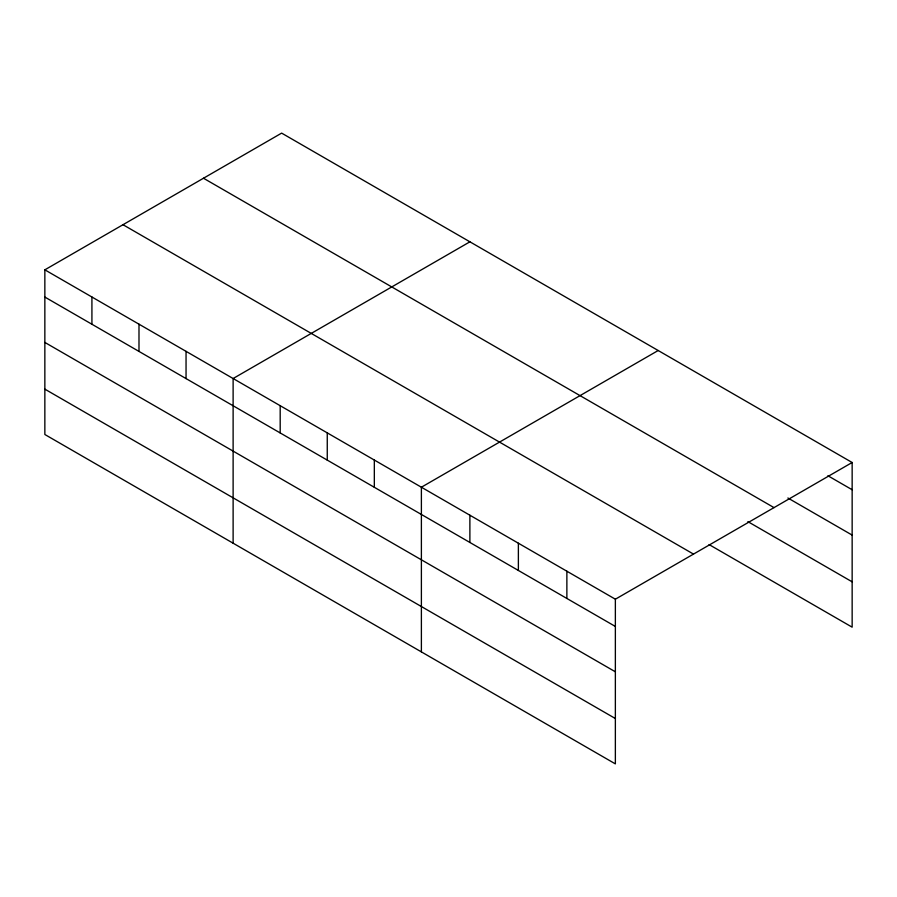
<?xml version="1.0" encoding="UTF-8"?>
<svg xmlns="http://www.w3.org/2000/svg" width="897" height="897" viewBox="0 0 897 897"><rect width="100%" height="100%" fill="white"/><g stroke="black" fill="none" stroke-linecap="round" stroke-linejoin="round"><path stroke-width="1.35" d="M44.85 269.829L615.364 599.207L615.364 763.885L44.85 434.496L44.85 269.829L281.636 133.115L852.15 462.504L852.15 627.171L709.09 544.58M469.905 241.82L233.119 378.523L233.119 543.19M658.174 350.514L421.388 487.217L421.388 651.895M615.364 599.207L852.15 462.504M827.909 475.746L852.15 489.74M787.891 498.003L852.15 535.094M203.496 178.234L774.01 507.612M747.885 521.628L852.15 581.828M122.99 224.71L693.504 554.099M44.85 297.064L615.364 626.454M44.85 342.419L615.364 671.797M44.85 389.141L615.364 718.531M566.87 571.21L566.87 598.456M518.376 543.212L518.376 570.458M469.882 515.214L469.882 542.461M374.329 460.049L374.329 487.284M327.259 432.87L327.259 460.105M280.189 405.691L280.189 432.937M186.049 351.344L186.049 378.59M138.99 324.176L138.99 351.411M91.92 296.997L91.92 324.243"/></g></svg>
